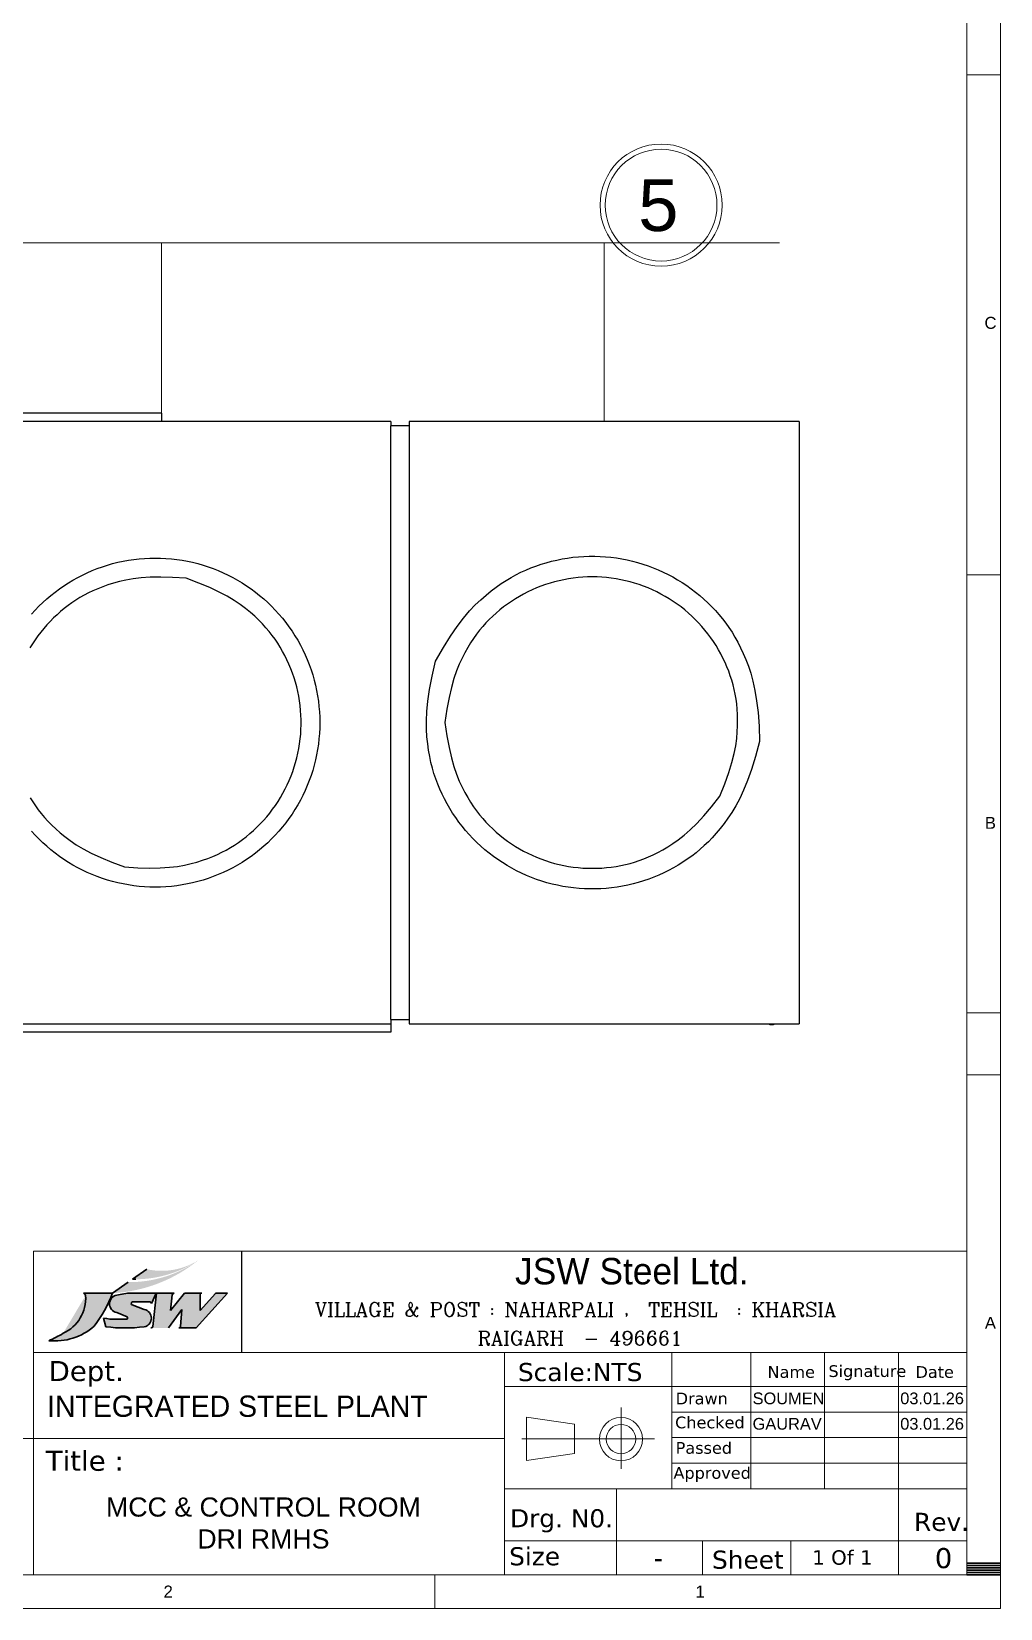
# Model space of a CAD drawing. Header units: millimetres. Extents: x 15481 to 55318, y -402389 to -382760.
# Drawn here: x 46332 to 51009, y -402389 to -394778 of the extents above; entities that cross this region are included whole.
import ezdxf

# ---------------------------------------------------------------- set-up
doc = ezdxf.new("R2010")
doc.units = ezdxf.units.MM
doc.header["$MEASUREMENT"] = 0
doc.linetypes.add('0', pattern=[0])
doc.layers.get('0').update_dxf_attribs({"color": 255, "lineweight": 25})
doc.layers.add('Block', color=5, linetype='Continuous')
doc.layers.add('Edges', color=7, linetype='Continuous')
for name, color, linetype, lineweight in [('DIM', 7, 'Continuous', 20), ('DIMLINE', 10, 'Continuous', 18), ('MAIN', 3, 'Continuous', 30), ('T2', 253, 'Continuous', 18), ('TEXT-1', 7, 'Continuous', 20)]:
    doc.layers.add(name, color=color, linetype=linetype, lineweight=lineweight)
doc.styles.get("Standard").update_dxf_attribs({"font": 'arial.ttf'})
doc.styles.add('VVV', font='verdana.ttf')

# ---------------------------------------------------------------- blocks, each defined once
blk = doc.blocks.new('CS')
at = {"layer": 'MAIN'}
h = blk.add_hatch(color=43, dxfattribs=at)
h.paths.add_polyline_path([(-151676.6303344746, 52951.3205642649), (-154522.030058295, 50958.95022840984, 0.1594499100023114), (-139002.5137582086, 56936.06123590516, -0.1578879535874521)])
h.paths.add_polyline_path([(-139002.5137582682, 56936.06123590516, -0.1997930911319381), (-148335.1958575216, 55291.01817343943), (-150927.8409335539, 53475.62854738021, 0.1559101654239465)], flags=17)
h = blk.add_hatch(color=41, dxfattribs=at)
edge = h.paths.add_edge_path()
edge.add_line((-154522.030058295, 50958.95022842474), (-159765.1098893588, 50958.95022842474))
edge.add_line((-159765.1098893588, 50958.95022842474), (-159508.0648883842, 50728.08444025693))
edge.add_arc((-159718.2721048594, 50494.04060643166), 314.5847898654057, 4.104224666791424, 48.0713021635641, ccw=False)
edge.add_arc((-166327.9733687602, 50019.76146254875), 6941.280158186473, -65.67657780941829, 4.104224666791424, ccw=False)
edge.add_arc((-175224.7052770518, 63317.63840172067), 22874.88677338288, 293.62722911593465, 300.9249794325676, ccw=False)
edge.add_arc((-165008.1897204481, 53234.50196580915), 10924.64548367319, 264.4919114655225, 310.8376128253723)
edge.add_arc((-177304.2170376331, 59744.45949156908), 24417.47768661107, 322.7635008322487, 338.9118326775846)
edge = h.paths.add_edge_path(flags=16)
edge.add_arc((-166327.9733687602, 50019.76146254875), 6941.280158186473, 294.3234221905817, 364.1042246667914)
edge = h.paths.add_edge_path(flags=16)
edge.add_arc((-159718.2721048594, 50494.04060643166), 314.5847898654057, 4.104224666791376, 48.07130216356413)
edge = h.paths.add_edge_path(flags=0)
edge.add_line((-159508.0648883842, 50728.08444025693), (-159765.1098893588, 50958.95022842474))
edge = h.paths.add_edge_path(flags=0)
edge.add_line((-154522.030058295, 50958.95022842474), (-159765.1098893588, 50958.95022842474))
edge = h.paths.add_edge_path(flags=17)
edge.add_arc((-175224.7052770518, 63317.63840172067), 22874.88677338288, 293.6272291159347, 300.9249794325676)
edge = h.paths.add_edge_path(flags=17)
edge.add_arc((-165008.1897204481, 53234.50196580915), 10924.64548367319, 264.4919114655225, 310.8376128253723)
edge = h.paths.add_edge_path(flags=16)
edge.add_arc((-177304.2170376331, 59744.45949156908), 24417.47768661107, 322.7635008322487, 338.9118326775846)
edge = h.paths.add_edge_path(flags=0)
edge.add_arc((-177304.2170376331, 59744.45949156908), 24417.47768661107, 322.7635008322487, 338.9118326775846)
edge = h.paths.add_edge_path(flags=16)
edge.add_arc((-177304.2170376331, 59744.45949156908), 24417.47768661107, 322.7635008322487, 338.9118326775846)
edge = h.paths.add_edge_path(flags=17)
edge.add_arc((-177304.2170376331, 59744.45949156908), 24417.47768661107, 322.7635008322487, 338.9118326775846)
edge.add_arc((-177304.2170376331, 59744.45949156908), 24417.47768661107, 322.7635008322487, 338.9118326775847, ccw=False)
edge.add_arc((-177304.2170376331, 59744.45949156908), 24417.47768661107, 322.7635008322487, 338.9118326775846)
edge.add_arc((-177304.2170376331, 59744.45949156908), 24417.47768661107, 322.7635008322487, 338.9118326775847, ccw=False)
edge.add_arc((-177304.2170376331, 59744.45949156908), 24417.47768661107, 322.7635008322487, 338.9118326775846)
edge.add_arc((-177304.2170376331, 59744.45949156908), 24417.47768661107, 322.7635008322487, 338.9118326775847, ccw=False)
edge.add_arc((-175224.7052770518, 63317.63840172067), 22874.88677338288, 306.6427575297353, 306.7198107320306)
for points in [[(-154522.0300582554, 50958.95022842567), (-159765.1098893588, 50958.95022842567), (-159508.0665120413, 50728.08589855116, -0.1942330339272089), (-159404.4940650205, 50516.55575109227, -0.3142475933326649), (-163468.9509826545, 43694.62421264174, -0.0318532095908571), (-166056.80568675, 42360.29930542317, 0.2050236260816418), (-157864.3738782497, 44969.28725857474, 0.0705772267568481)], [(-153765.0342442095, 50586.80172005249, 0.8333333333444721), (-153765.0342442095, 47440.95382142393), (-151968.2309704723, 46693.47180414852, -0.9288653101266444), (-152052.4859514495, 46240.17838050146), (-153887.9313256745, 46240.17838050146, -0.0549581620880972), (-156147.3848058805, 46449.90157370223), (-155727.9384194019, 44876.97762442287, 0.0610877520676023), (-148807.0730424002, 44876.97762442287, 0.8333333333315986), (-148807.0730424002, 48022.8255230682), (-150824.7584062703, 48761.53242375981, -0.2999283926640094), (-151166.4589663483, 49071.44148930022, -0.3525259179916429), (-150745.3323518671, 49386.02627913002), (-147917.4296991564, 49386.02627913002, -0.3525259179918762), (-147496.3030846119, 49071.44148930022), (-146657.4103116542, 50958.95022840984), (-151166.4589663483, 50958.95022840984, 0.0628834967502609)], [(-143747.0043476001, 50573.71341197891, -0.3631592945280379), (-143406.7008163482, 50958.95022840984), (-146552.5487149432, 50958.95022840984), (-147251.786601156, 44945.50440784032, -0.3807008418703366), (-147564.2659946457, 44667.25443115318), (-144433.8019035461, 44667.25443115318), (-141970.7737038322, 48022.8255230682), (-142209.1422773041, 44957.45022303937, -0.3916618534060455), (-142522.7802323401, 44667.25443115318), (-139400.4452656657, 44667.25443115318), (-133727.2986869626, 50958.95022840984), (-135845.2285150588, 50958.95022840984), (-135915.0476595275, 50881.5186283784, -0.0382459177341485), (-135920.4545442797, 50875.52222510288), (-138687.9289683811, 47806.3071146966), (-138687.9289683811, 50644.36543857912, -0.4142135623730951), (-138373.3441784757, 50958.95022840984), (-141519.192077212, 50958.95022840984), (-144068.0056362935, 47813.10232976452)]]:
    blk.add_hatch(color=41, dxfattribs=at).paths.add_polyline_path(points)
at = {"layer": 'Block', "color": 0, "linetype": '0'}
blk.add_line((-131131.5547061495, 40209.61726785964), (-131131.5547061495, 58544.13723447174), dxfattribs=at)
at = {"layer": 'DIM'}
for p, q in [((0, 58544.13723447174), (-168846.577340886, 58544.13723447174)), ((-168846.577340886, -9.313226e-10), (-168846.577340886, 58544.13723447174)), ((0, 58544.13723447174), (0, -9.313226e-10)), ((-83668.43704226613, 40209.61726785964), (-168846.577340886, 40209.61726785964)), ((-83668.43704226613, -9.313226e-10), (-83668.43704226613, 40209.61726785964)), ((-43998.95158561738, 40209.61726785964), (-83668.43704226613, 40209.61726785964)), ((-53401.90618246095, 15575.81620041328), (-53401.90618246095, 40209.61726785964)), ((0, 40209.61726785964), (-43998.95158561738, 40209.61726785964)), ((-39098.71020856127, 15575.81620041328), (-39098.71020856127, 40209.61726785964)), ((-25749.06063300371, 15575.81620041328), (-25749.06063300371, 40209.61726785964)), ((-12399.41105748341, 15575.81620041328), (-12399.41105748341, 40209.61726785964)), ((0, 34051.16700092564), (-83668.43704226613, 34051.16700092564)), ((-79666.15894933045, 28528.94393484574), (-79666.15894933045, 20716.36514345324)), ((-70999.67378577963, 27281.41582032526), (-79666.15894933045, 28528.94393484574)), ((-62568.5006226413, 30260.82932497375), (-62568.5006226413, 19194.48744809954)), ((0, 29447.45244202484), (-53401.90618246095, 29447.45244202484)), ((-70999.67378577963, 21963.89325797279), (-70999.67378577963, 27281.41582032526)), ((-83668.43704226613, 24662.4502612385), (-238061.9132947105, 24662.4502612385)), ((-80494.50136629515, 24622.65453911526), (-56530.77896380797, 24622.65453911526)), ((0, 24843.73788299086), (-53401.90618246095, 24843.73788299086)), ((-70999.67378577963, 21963.89325797279), (-79666.15894933045, 20716.36514345324)), ((0, 20240.023324023), (-53401.90618246095, 20240.023324023)), ((0, 15575.81620041328), (-83668.43704226613, 15575.81620041328)), ((-63366.44318219647, 15575.81620041328), (-63366.44318219647, -9.313226e-10)), ((-12399.41105748341, 15575.81620041328), (-12399.41105748341, -9.313226e-10)), ((0, 6158.450266931672), (-83668.43704226613, 6158.450266931672)), ((-47838.99525219202, 6158.450266931672), (-47838.99525219202, -9.313226e-10)), ((-31883.87434808538, -9.313226e-10), (-31883.87434808538, 6158.450266931672)), ((0, -9.313226e-10), (-168846.577340886, -9.313226e-10))]:
    blk.add_line(p, q, dxfattribs=at)
for radius in [3906.289395712905, 2658.76128120075]:
    blk.add_circle((-62568.5006226413, 24568.28515777504), radius, dxfattribs=at)
at = {"layer": 'MAIN', "color": 43}
for p, q in [((-150927.8409334906, 53475.62854739511), (-148335.1958575216, 55291.01817345386)), ((-154522.030058295, 50958.95022842474), (-151676.6303344746, 52951.32056427933)), ((-150927.8409334906, 53475.62854739511), (-150306.3119493055, 53475.62854739511))]:
    blk.add_line(p, q, dxfattribs=at)
at = {"layer": 'MAIN', "color": 41}
for p, q in [((-154522.030058295, 50958.95022842474), (-159765.1098893588, 50958.95022842474)), ((-159508.0648883842, 50728.08444025693), (-159765.1098893588, 50958.95022842474)), ((-151166.4589663483, 50958.95022842474), (-146657.4103116542, 50958.95022842474)), ((-148807.0730424002, 48022.82552308263), (-150978.8907835484, 48817.96275378484)), ((-150775.7218586654, 49386.02627914539), (-147887.0401924176, 49386.02627914539)), ((-147496.3030846119, 49071.44148926297), (-146657.4103116542, 50958.95022842474)), ((-147251.786601156, 44945.50440787245), (-146552.5487150219, 50958.95022842474)), ((-146552.5487150219, 50958.95022842474), (-143406.7008163482, 50958.95022842474)), ((-141519.192077212, 50958.95022842474), (-144068.0056362935, 47813.10232979571)), ((-144068.0056362935, 47813.10232979571), (-143738.7889956683, 50644.36543859448)), ((-141519.192077212, 50958.95022842474), (-138373.3441784757, 50958.95022842474)), ((-139400.4452656657, 44667.25443116669), (-133727.2986869626, 50958.95022842474)), ((-138687.9289683811, 47806.30711471103), (-135915.0476595275, 50881.51862841006)), ((-138687.9289683811, 50644.36543859448), (-138687.9289683811, 47806.30711471103)), ((-135929.392216027, 50958.95022842474), (-133727.2986869626, 50958.95022842474)), ((-155727.9384194019, 44876.97762445361), (-156147.3848058805, 46449.90157373389)), ((-154245.1219076663, 46240.17838051589), (-152052.4859514495, 46240.17838051589)), ((-153765.0342442095, 47440.95382137084), (-151910.0501287505, 46669.26819012547)), ((-144433.8019035461, 44667.25443116669), (-141970.7737038322, 48022.82552308263)), ((-141970.7737038322, 48022.82552308263), (-142209.1422773041, 44957.45022305288)), ((-147600.8456213921, 44667.25443116669), (-147564.2659946457, 44667.25443116669)), ((-142546.2931642905, 44667.25443116669), (-139400.4452656657, 44667.25443116669))]:
    blk.add_line(p, q, dxfattribs=at)
at = {"layer": 'MAIN', "color": 5}
blk.add_line((0, 2162.979248556774), (6056.341895956779, 2162.979248556774), dxfattribs=at)
at = {"layer": 'MAIN', "color": 4}
blk.add_line((0, 1730.383398845792), (6056.341895956779, 1730.383398845792), dxfattribs=at)
at = {"layer": 'MAIN', "color": 6}
blk.add_line((0, 1297.787549133413), (6056.341895956779, 1297.787549133413), dxfattribs=at)
at = {"layer": 'MAIN', "color": 3}
blk.add_line((0, 865.1916994228959), (6056.341895956779, 865.1916994228959), dxfattribs=at)
at = {"layer": 'MAIN', "color": 2}
blk.add_line((0, 432.5958497109823), (6056.341895956779, 432.5958497109823), dxfattribs=at)
at = {"layer": 'MAIN', "color": 1}
blk.add_line((0, -9.313226e-10), (6056.341895956779, -9.313226e-10), dxfattribs=at)
at = {"layer": 'MAIN', "color": 41}
for centre, radius, start, end in [((-166327.9733687602, 50019.76146254875), 6941.280158186473, 294.3234221905817, 4.104224666791376), ((-159718.2721048594, 50494.04060643166), 314.5847898654057, 4.104224666791376, 48.07130216356413), ((-177304.2170376331, 59744.45949156908), 24417.47768661107, 322.7635008322487, 338.9118326775846), ((-153476.6648535915, 49013.87777070235), 1599.139348482481, 100.3888576568026, 259.6111423431974), ((-150992.0813036231, 40482.81667170068), 10477.58473446004, 90.95361357261275, 105.3464977658492), ((-150760.5271052572, 48967.19899658486), 419.1028193108198, 87.9222615120102, 165.5977613844471), ((-150760.5271052572, 49175.68398194108), 419.1028193108198, 194.4022386155529, 238.598867219031), ((-147902.2349457629, 48967.19899658486), 419.1028193108198, 14.4022386155529, 92.07773848798982), ((-143346.6299291253, 50562.96189707424), 400.518751234722, 98.62592453964842, 168.2732019419673), ((-138373.3441784757, 50644.36543859448), 314.5847898654057, 90, 180), ((-135956.8901288589, 50913.81161757233), 52.85479545945353, 313.5788743760867, 58.65071657069292), ((-154066.5266166441, 56592.05762772961), 10353.4197358742, 258.4055698466054, 270.9883944668284), ((-152027.0982518382, 46469.93656643992), 231.1565688387831, 263.6945403683076, 75.24631732754335), ((-149095.4424330369, 46449.90157373389), 1599.139348482481, 280.3888576568026, 79.61114234319739), ((-165008.1897204481, 53234.50196580915), 10924.64548367319, 264.4919114655225, 310.8376128253723), ((-175224.7052770518, 63317.63840172067), 22874.88677338288, 293.6272291159347, 300.9249794325676), ((-175224.7052770518, 63317.63840172067), 22874.88677338288, 306.6427575297353, 306.7198107320306), ((-152267.5057309906, 73094.74001231417), 28429.15244201862, 263.0085473166905, 276.9914526833094), ((-147564.2659946457, 44981.83922104631), 314.5847898654057, 270, 353.3674853955206), ((-142522.7802323401, 44981.83922104631), 314.5847898654057, 270, 355.5535349221082)]:
    blk.add_arc(centre, radius, start, end, dxfattribs=at)
at = {"layer": 'T2'}
for p, q in [((0, 271237.5977690411), (6056.341895956779, 271237.5977690411)), ((0, 180825.0651793615), (6056.341895956779, 180825.0651793615)), ((6056.341895956779, 101660.0246821768), (0, 101660.0246821768)), ((6056.341895956779, 90412.53258968004), (0, 90412.53258968004)), ((-96209.3169758059, -6056.34189595934), (-96209.3169758059, -9.313226e-10))]:
    blk.add_line(p, q, dxfattribs=at)
for points in [[(-1099196.096533161, -6056.34189595934), (-1099196.096533161, 729356.6026134044), (6056.341895956779, 729356.6026134044), (6056.341895956779, -6056.34189595934)], [(-1093139.7546372, -9.313226e-10), (-1093139.7546372, 723300.2607174446), (0, 723300.2607174446), (0, -9.313226e-10)]]:
    blk.add_lwpolyline(points, close=True, dxfattribs=at)
at = {"layer": 'DIM'}
blk.add_text('-', height=3633.691065240467, dxfattribs=at).set_placement((-56674.30454597599, 1252.447942229454))
at = {"layer": 'DIM', "char_height": 2162.979248556953, "attachment_point": 1, "style": 'VVV'}
for s, insert in [('\\pxqc;{\\fArial|b0|i0|c0|p34;C}', (3156.348288003356, 227496.8528754944)), ('\\pxqc;{\\fArial|b0|i0|c0|p34;B}', (3156.348288003356, 137084.320285813)), ('\\pxqc;{\\fArial|b0|i0|c0|p34;A}', (3156.348288003356, 46671.78769613337))]:
    blk.add_mtext(s, dxfattribs=dict(at, insert=insert))
at = {"layer": 'DIM', "attachment_point": 1, "style": 'VVV'}
for s, insert, char_height, width in [('Dept.', (-166084.9624196403, 38692.14232095983), 3633.691065240085, 12520.66121336984), ('Scale:NTS', (-81212.76240102598, 38328.7732144366), 3270.32195871608, 29267.0455862536), ('Name', (-36067.67157880613, 37763.71628849395), 2119.168629248018, 8316.223177920743), ('Signature', (-25058.10881060409, 37923.75507357298), 2119.168629248018, 14299.84717178969), ('Date', (-9313.9421505332, 37760.95468930807), 2119.168629248018, 6389.293417182784), ('Drawn', (-52684.18824732676, 32972.86144969287), 2119.168629248018, 8721.892601234575), ('Checked', (-52785.1010391973, 28637.63839337323), 2119.168629248018, 12474.3347668805), ('Passed', (-52684.18824732676, 24033.92383440538), 2119.168629248018, 10445.98765031501), ('Title :', (-166604.0611432456, 22472.80061439797), 3633.691065240085, 15303.03037189662), ('Approved', (-53087.83941480191, 19509.37779712584), 2119.168629248018, 12740.81474958957), ('Drg. N0.', (-82645.87595207989, 11896.09388040053), 3270.32195871608, 20033.05794139225), ('Rev.', (-9580.75383861037, 11239.69116685214), 3270.32195871608, 8920.971114526215), ('Size', (-82801.6055691659, 5020.973904727958), 3270.32195871608, 8920.971114526215), ('Sheet', (-46110.96621797979, 4398.432833873201), 3270.32195871608, 12833.67774370499), ('\\W1.0000;1 Of 1', (-27993.95891468972, 4466.525779220276), 2615.0592539718, 12640.07569426585), ('0', (-5822.663811255246, 4870.180592892226), 3633.691065240467, 2434.57301371077), ('{\\fArial|b0|i0|c0|p34;2}', (-145301.3891754821, -1917.106065190397), 2162.979248556953, 2041.492405906081), ('{\\fArial|b0|i0|c0|p34;1}', (-49092.07219967665, -1917.106065190397), 2162.979248556953, 2041.492405906081)]:
    blk.add_mtext(s, dxfattribs=dict(at, insert=insert, char_height=char_height, width=width))
at = {"layer": 'DIMLINE', "attachment_point": 1}
for s, insert, char_height, width in [('{\\fBell MT|b0|i0|c0|p18;\\C43;JSW Steel Ltd.}', (-81732.34083461436, 57326.34691481618), 4777.343863529511, 48051.53836703415), ('{\\Fromanc|c0; VILLAGE & POST : NAHARPALI ,  TEHSIL  : KHARSIA}', (-119700.5286981277, 49282.54820553074), 2572.415926515889, 115495.8853758544), ('{\\Fromanc|c0; RAIGARH  - 496661}', (-90292.6326347813, 44106.77073572111), 2572.415926515889, 44614.26688554052)]:
    blk.add_mtext(s, dxfattribs=dict(at, insert=insert, char_height=char_height, width=width))
at = {"layer": 'TEXT-1', "attachment_point": 1}
for s, insert, char_height, width in [('{\\fBell MT|b0|i0|c0|p18;INTEGRATED STEEL PLANT}', (-166366.6877928935, 32432.72643615585), 3843.36053495577, 81416.91468519578), ('{\\fArial|b0|i0|c0|p34;SOUMEN}', (-38769.31316417083, 32994.67495338666), 2119.168629249587, 11426.53990237657)]:
    blk.add_mtext(s, dxfattribs=dict(at, insert=insert, char_height=char_height, width=width))
blk = doc.blocks.new('VRV Outdoor Unit pl')
at = {"layer": 'Edges'}
for p, q in [((1.921395752997042, 1.567610076524125), (0.5363957529970422, 1.567610076524125)), ((1.921395752997042, 1.549610076524122), (1.408406812697114, 1.549610076524122)), ((1.921395752997042, 1.567610076524125), (1.921395752997042, 1.549610076524122)), ((2.407389552367167, 1.549610076524122), (1.921395752997042, 1.549610076524122)), ((2.407389552367167, 1.549610076524122), (2.407389552367167, 1.540610076524121)), ((2.446159956933459, 1.540610076524121), (2.407389552367167, 1.540610076524121)), ((2.407389552367167, 0.2816100765241213), (2.407389552367167, 1.540610076524121)), ((3.27342407302706, 1.549610076524122), (2.446159956933459, 1.549610076524122)), ((2.446159956933459, 1.549610076524122), (2.446159956933459, 1.540610076524121)), ((2.446159956933459, 1.540610076524121), (2.446159956933459, 0.2816100765241213)), ((3.27342407302706, 1.549610076524122), (3.27342407302706, 0.2726100765241212)), ((1.408406812697114, 0.2726100765241219), (2.407389552367167, 0.2726100765241125)), ((2.407389552367167, 0.2816100765241213), (2.446159956933459, 0.2816100765241213)), ((2.407389552367167, 0.2816100765241213), (2.407389552367167, 0.2726100765241125)), ((2.407389552367167, 0.2726100765241125), (2.407389552367167, 0.2546100765241202)), ((2.446159956933459, 0.2816100765241213), (2.446159956933459, 0.2726100765241118)), ((2.446159956933459, 0.2726100765241118), (3.20829616541149, 0.2726100765241204)), ((3.209546339272896, 0.2716507843805981), (3.20829616541149, 0.2726100765241204)), ((3.20829616541149, 0.2726100765241204), (3.222296513134301, 0.2726100765241206)), ((3.212319920254217, 0.2705019295217949), (3.209546339272896, 0.2716507843805981)), ((3.215296339272895, 0.2701100765241188), (3.212319920254217, 0.2705019295217949)), ((3.218272758291575, 0.2705019295217949), (3.215296339272895, 0.2701100765241188)), ((3.221046339272896, 0.2716507843805981), (3.218272758291575, 0.2705019295217949)), ((3.222296513134301, 0.2726100765241206), (3.221046339272896, 0.2716507843805981)), ((3.222296513134301, 0.2726100765241206), (3.27342407302706, 0.2726100765241212)), ((2.407389552367167, 0.2546100765241202), (1.408406812697114, 0.2546100765241195))]:
    blk.add_line(p, q, dxfattribs=at)
for points in [[(1.645515219193977, 1.141214228294227), (1.653183261673029, 1.149676992730735), (1.661124558770255, 1.157883700286006), (1.669331266325527, 1.165824997383233), (1.677794030762034, 1.173493039862284), (1.686503121148797, 1.180880360917202), (1.695448806554835, 1.187979493742027), (1.704621356049168, 1.194782971530799), (1.714011038700815, 1.201283327477559), (1.723608123578797, 1.207473094776348), (1.733402879752134, 1.213344806621208), (1.743385309460153, 1.218891458368762), (1.753544347623409, 1.224107894025975), (1.763868662332769, 1.228989419762396), (1.774346921679095, 1.233531341747572), (1.784967793753251, 1.237728966151052), (1.795719946646103, 1.241577599142385), (1.806592048448514, 1.245072546891117), (1.817572767251348, 1.248209115566799), (1.828650633024256, 1.250983126814361), (1.839813623252041, 1.253392464180265), (1.851049577298291, 1.255435526686353), (1.862346334526596, 1.257110713354473), (1.873691734300544, 1.258416423206466), (1.885073615983725, 1.259351055264178), (1.896479818939728, 1.259913008549453), (1.907898182532141, 1.260100682084135), (1.919316546124554, 1.259913008549453), (1.930722749080557, 1.259351055264178), (1.942104630763738, 1.258416423206466), (1.953450030537686, 1.257110713354473), (1.964746787765991, 1.255435526686354), (1.975982741812241, 1.253392464180265), (1.987145732040026, 1.250983126814361), (1.998223597812934, 1.248209115566799), (2.009204316615768, 1.245072546891117), (2.020076418418178, 1.241577599142384), (2.03082857131103, 1.237728966151052), (2.041449443385187, 1.233531341747572), (2.051927702731513, 1.228989419762396), (2.062252017440873, 1.224107894025975), (2.07241105560413, 1.218891458368762), (2.082393485312148, 1.213344806621208), (2.092188241485485, 1.207473094776349), (2.101785326363467, 1.201283327477559), (2.111175009015114, 1.194782971530799), (2.120347558509447, 1.187979493742027), (2.129293243915485, 1.180880360917202), (2.138002334302247, 1.173493039862285), (2.146465098738755, 1.165824997383233), (2.154671806294026, 1.157883700286006), (2.162613103391253, 1.149676992730734), (2.170281145870304, 1.141214228294227), (2.177668466925222, 1.132505137907464), (2.184767599750046, 1.123559452501427), (2.191571077538819, 1.114386903007094), (2.198071433485579, 1.104997220355446), (2.204261200784368, 1.095400135477464), (2.210132912629228, 1.085605379304128), (2.215679564376782, 1.075622949596109), (2.220896000033995, 1.065463911432852), (2.225777525770416, 1.055139596723493), (2.230319447755592, 1.044661337377167), (2.234517072159072, 1.03404046530301), (2.238365705150404, 1.023288312410158), (2.241860652899137, 1.012416210607748), (2.244997221574819, 1.001435491804914), (2.247771232822381, 0.9903576260320056), (2.250180570188284, 0.979194635804221), (2.252223632694374, 0.9679586817579708), (2.253898819362492, 0.9566619245296663), (2.255204529214486, 0.945316524755718), (2.256139161272198, 0.9339346430725373), (2.256701114557473, 0.9225284401165346), (2.256888788092155, 0.911110076524121), (2.256701114557473, 0.8996917129317074), (2.256139161272198, 0.8882855099757047), (2.255204529214486, 0.8769036282925238), (2.253898819362492, 0.8655582285185757), (2.252223632694374, 0.854261471290271), (2.250180570188284, 0.8430255172440209), (2.247771232822381, 0.8318625270162361), (2.244997221574819, 0.8207846612433277), (2.241860652899137, 0.8098039424404938), (2.238365705150404, 0.7989318406380832), (2.234517072159072, 0.7881796877452315), (2.230319447755592, 0.7775588156710747), (2.225777525770416, 0.7670805563247486), (2.220896000033995, 0.7567562416153892), (2.215679564376782, 0.7465972034521324), (2.210132912629227, 0.736614773744114), (2.204261200784368, 0.7268200175707773), (2.198071433485578, 0.7172229326927954), (2.191571077538818, 0.7078332500411478), (2.184767599750046, 0.6986607005468152), (2.177668466925222, 0.6897150151407775), (2.170281145870304, 0.6810059247540149), (2.162613103391252, 0.6725431603175075), (2.154671806294026, 0.6643364527622356), (2.146465098738754, 0.6563951556650092), (2.138002334302247, 0.6487271131859574), (2.129293243915484, 0.6413397921310398), (2.120347558509446, 0.6342406593062152), (2.111175009015113, 0.6274371815174432), (2.101785326363466, 0.620936825570683), (2.092188241485484, 0.6147470582718937), (2.082393485312147, 0.6088753464270346), (2.072411055604129, 0.6033286946794801), (2.062252017440872, 0.5981122590222668), (2.051927702731513, 0.5932307332858463), (2.041449443385187, 0.5886888113006702), (2.03082857131103, 0.58449118689719), (2.020076418418178, 0.5806425539058577), (2.009204316615768, 0.5771476061571247), (1.998223597812934, 0.5740110374814429), (1.987145732040026, 0.5712370262338811), (1.975982741812241, 0.5688276888679777), (1.964746787765991, 0.5667846263618886), (1.953450030537686, 0.5651094396937695), (1.942104630763738, 0.5638037298417761), (1.930722749080557, 0.5628690977840641), (1.919316546124554, 0.5623071444987894), (1.907898182532141, 0.5621194709641076), (1.896479818939727, 0.5623071444987894), (1.885073615983724, 0.5628690977840641), (1.873691734300544, 0.5638037298417761), (1.862346334526595, 0.5651094396937695), (1.851049577298291, 0.5667846263618886), (1.839813623252041, 0.5688276888679777), (1.828650633024256, 0.5712370262338811), (1.817572767251347, 0.5740110374814429), (1.806592048448514, 0.5771476061571248), (1.795719946646103, 0.5806425539058577), (1.784967793753251, 0.5844911868971902), (1.774346921679094, 0.5886888113006702), (1.763868662332768, 0.5932307332858463), (1.753544347623409, 0.5981122590222668), (1.743385309460152, 0.6033286946794801), (1.733402879752133, 0.6088753464270346), (1.723608123578797, 0.6147470582718937), (1.714011038700815, 0.620936825570683), (1.704621356049167, 0.6274371815174433), (1.695448806554835, 0.6342406593062153), (1.686503121148797, 0.6413397921310398), (1.677794030762034, 0.6487271131859574), (1.669331266325527, 0.6563951556650093), (1.661124558770255, 0.6643364527622357), (1.653183261673029, 0.6725431603175077), (1.645515219193977, 0.6810059247540151)], [(2.502640429830026, 1.041607819751192), (2.518972859137642, 1.070015783351782), (2.534224751360084, 1.094383524427106), (2.548512142152195, 1.115170866694442), (2.561951067168818, 1.132837633871063), (2.574657562064797, 1.147843649674246), (2.586747662494976, 1.160648737821266), (2.598337404114198, 1.171712722029398), (2.609542822577305, 1.181495426015918), (2.62046936857951, 1.190389890855501), (2.631180152977489, 1.198522027052427), (2.641727701668286, 1.205950962468377), (2.652164540548944, 1.212735824965029), (2.662543195516508, 1.218935742404065), (2.672916192468021, 1.224609842647164), (2.683336057300528, 1.229817253556007), (2.693855315911072, 1.234617102992273), (2.704515753259859, 1.239058092359074), (2.715316190559746, 1.243147217225247), (2.726244708086751, 1.246881046701061), (2.737289386116892, 1.250256149896784), (2.748438304926188, 1.253269095922684), (2.759679544790657, 1.255916453889031), (2.771001185986318, 1.258194792906091), (2.78239130878919, 1.260100682084135), (2.793837913171146, 1.261631224192814), (2.805328677887491, 1.262785656639326), (2.816851201389383, 1.263563750490248), (2.828393082127983, 1.263965276812162), (2.839941918554452, 1.263990006671646), (2.851485309119946, 1.263637711135282), (2.863010852275629, 1.262908161269648), (2.874506146472659, 1.261801128141326), (2.885958850715562, 1.260316919076519), (2.897356866222331, 1.258457986439928), (2.908688154764329, 1.25622731885588), (2.919940678112912, 1.253627904948699), (2.931102398039442, 1.250662733342712), (2.94216127631528, 1.247334792662244), (2.953105274711785, 1.243647071531622), (2.963922355000317, 1.23960255857517), (2.974600676236502, 1.23520474473187), (2.985129186613021, 1.23045913019933), (2.995497031606825, 1.225371717489811), (3.00569335669486, 1.219948509115576), (3.015707307354074, 1.214195507588888), (3.025528029061417, 1.208118715422009), (3.035144667293835, 1.201724135127201), (3.044546367528278, 1.195017769216728), (3.053722595812258, 1.188006054340627), (3.062664100475554, 1.18069716370003), (3.07136195041851, 1.173099704633847), (3.079807214541471, 1.165222284480987), (3.08799096174478, 1.157073510580356), (3.095904260928782, 1.148661990270864), (3.103538180993819, 1.13999633089142), (3.110883790840238, 1.131085139780931), (3.117936776748092, 1.121922784946614), (3.124711294516279, 1.112446677068916), (3.131226117323403, 1.102579987496591), (3.137500018348073, 1.092245887578396), (3.143551770768896, 1.081367548663085), (3.149400147764478, 1.069868142099413), (3.155063922513424, 1.057670839236135), (3.160561868194345, 1.044698811422006), (3.165890879911198, 1.030811251004752), (3.170960340469354, 1.015611434327983), (3.175657754599536, 0.998638658734276), (3.179870627032468, 0.9794322215662126), (3.183486462498872, 0.9575314201663719), (3.186392765729472, 0.9324755518773334), (3.188477041454989, 0.9038039140416769), (3.18962679440615, 0.871055804001982)], [(1.97334440676558, 1.217191424752964), (1.944669916070421, 1.219003519892414), (1.919472169914578, 1.219649705997327), (1.897358835371271, 1.21926775185904), (1.877937579513722, 1.217995426268893), (1.860816069415152, 1.215970498018222), (1.845601972148782, 1.213330735898367), (1.831902954787834, 1.210213908700664), (1.819326684405528, 1.206757785216452), (1.807534774599405, 1.203075543387117), (1.796404625064281, 1.199181997754229), (1.785867582019294, 1.195067372009409), (1.775854991683579, 1.190721889844276), (1.766298200276273, 1.18613577495045), (1.757128554016513, 1.181299251019548), (1.748277399123434, 1.176202541743191), (1.739676081816173, 1.170835870812999), (1.731268770357008, 1.165192266839888), (1.723050921180773, 1.159275978111974), (1.715030812765448, 1.153094057836669), (1.707216723589008, 1.146653559221387), (1.699616932129431, 1.13996153547354), (1.692239716864694, 1.133025039800542), (1.685093356272773, 1.125851125409805), (1.678186128831647, 1.118446845508743), (1.671525961754839, 1.110819570354028), (1.665119377198076, 1.102977938399363), (1.658972546052629, 1.094930905147713), (1.653091639209772, 1.08668742610204), (1.647482827560776, 1.078256456765309), (1.642152281996916, 1.069646952640483)], [(1.642808125072373, 0.7514762138352554), (1.648172388243263, 0.7428879758081538), (1.653826943206997, 0.7344731184442251), (1.659819888869275, 0.72620244793465), (1.666209877966423, 0.7180389673288275), (1.67305556323477, 0.7099456796761565), (1.680415597410641, 0.7018855880260361), (1.688348633230365, 0.6938216954278652), (1.696913323430267, 0.6857170049310429), (1.706168320746676, 0.677534519584968), (1.716231563608237, 0.6692376220095947), (1.727458133212872, 0.6607912131070962), (1.740262396450821, 0.6521605733502014), (1.755058720212325, 0.6433109832116386), (1.772261471387624, 0.6342077231641363), (1.79228501686696, 0.624816073680423), (1.815543723540572, 0.6151013152332273), (1.842451958298701, 0.6050287282952777)], [(1.842451958298701, 0.6050287282952778), (1.87112644899386, 0.6032166331558281), (1.896324195149703, 0.6025704470509153), (1.91843752969301, 0.6029524011892019), (1.937858785550559, 0.6042247267793494), (1.954980295649129, 0.6062496550300199), (1.970194392915499, 0.6088894171498755), (1.983893410276448, 0.6120062443475781), (1.996469680658754, 0.6154623678317898), (2.008261590464878, 0.6191446096611254), (2.019391740000001, 0.6230381552940129), (2.029928783044989, 0.6271527810388328), (2.039941373380703, 0.6314982632039657), (2.049498164788009, 0.6360843780977926), (2.05866781104777, 0.640920902028694), (2.067518965940848, 0.6460176113050506), (2.076120283248108, 0.6513842822352435), (2.084527594707274, 0.657027886208354), (2.092745443883508, 0.6629441749362682), (2.100765552298834, 0.6691260952115731), (2.108579641475274, 0.6755665938268552), (2.116179432934851, 0.6822586175747022), (2.123556648199588, 0.6891951132477004), (2.130703008791509, 0.6963690276384371), (2.137610236232636, 0.7037733075394991), (2.144270403309442, 0.7114005826942148), (2.150676987866206, 0.7192422146488795), (2.156823819011653, 0.7272892479005297), (2.16270472585451, 0.735532726946202), (2.168313537503506, 0.7439636962829331), (2.173644083067366, 0.7525732004077597), (2.178690191654819, 0.7613522838177182), (2.183445692374592, 0.7702919910098455), (2.187904835689202, 0.7793831511490409), (2.192063557476332, 0.788615732071655), (2.195918214967457, 0.797979486281902), (2.19946516539405, 0.8074641662839949), (2.202700765987584, 0.8170595245821475), (2.205621373979534, 0.8267553136805735), (2.208223346601373, 0.8365412860834867), (2.210503041084575, 0.8464071942951001), (2.212457277389181, 0.8563426918791414), (2.214084726389498, 0.8663370366373905), (2.215384521688403, 0.876379387431141), (2.216355796888772, 0.8864589031216868), (2.216997685593479, 0.8965647425703214), (2.217309321405399, 0.9066860646383383), (2.217289837927409, 0.9168120281870314), (2.216938368762384, 0.9269317920776944), (2.216254520082354, 0.9370345393654151), (2.215239788335974, 0.94710954988046), (2.213896142541052, 0.9571461276468897), (2.212225551715399, 0.9671335766887648), (2.210229984876824, 0.9770612010301459), (2.207911411043135, 0.9869183046950941), (2.205271799232143, 0.9966941917076698), (2.202313118461656, 1.006378166091934), (2.199037787954422, 1.015959677551255), (2.195450027752936, 1.025428758506238), (2.191554508104632, 1.034775587056793), (2.187355899256944, 1.043990341302834), (2.182858871457305, 1.053063199344271), (2.178068094953149, 1.061984339281018), (2.172988239991909, 1.070743939212987), (2.167623976821018, 1.079332177240089), (2.161969421857285, 1.087747034604017), (2.155976476195007, 1.096017705113592), (2.149586487097858, 1.104181185719415), (2.142740801829512, 1.112274473372086), (2.13538076765364, 1.120334565022206), (2.127447731833917, 1.128398457620377), (2.118883041634014, 1.1365031481172), (2.109628044317605, 1.144685633463275), (2.099564801456045, 1.152982531038648), (2.08833823185141, 1.161428939941146), (2.075533968613461, 1.170059579698041), (2.060737644851957, 1.178909169836604), (2.043534893676657, 1.188012429884106), (2.023511348197321, 1.197404079367819), (2.000252641523709, 1.207118837815015), (1.97334440676558, 1.217191424752965)], [(3.105618220609019, 0.7548147722934799), (3.116156447876383, 0.7815036803833101), (3.12451786891691, 0.8052475150291674), (3.130954018176549, 0.8263767059163626), (3.135716430101247, 0.8452216827302067), (3.139056639136953, 0.8621128751560106), (3.141226179729614, 0.8773807128790853), (3.14247658632518, 0.8913556255847416), (3.143059393369597, 0.9043680429582907), (3.14318618279034, 0.9167046963455788), (3.14290872644098, 0.9284775237345971), (3.142238843656614, 0.9397547647738724), (3.141188353772339, 0.9506046591119311), (3.139769076123252, 0.9610954463973004), (3.13799283004445, 0.9712953662785067), (3.135871434871031, 0.9812726584040768), (3.133416709938089, 0.9910955624225378), (3.130639197442871, 1.000819272258005), (3.127544331031209, 1.010446798936953), (3.124136267211082, 1.019968107761444), (3.120419162490471, 1.02937316403354), (3.116397173377355, 1.038651933055306), (3.112074456379714, 1.047794380128803), (3.107455168005529, 1.056790470556094), (3.102543464762778, 1.065630169639243), (3.097343912416337, 1.074303678964889), (3.091862713758653, 1.082802145257985), (3.086106480839071, 1.091116951528061), (3.080081825706932, 1.099239480784647), (3.07379536041158, 1.107161116037272), (3.067253697002357, 1.114873240295466), (3.060463447528607, 1.122367236568758), (3.053431224039672, 1.12963448786668), (3.046163972741752, 1.136666711355614), (3.038669976468459, 1.143456960829364), (3.030957852210264, 1.149998624238587), (3.02303621695764, 1.156285089533939), (3.014913687701055, 1.162309744666078), (3.006598881430978, 1.168065977585661), (2.998100415137882, 1.173547176243344), (2.989426905812236, 1.178746728589786), (2.980587206729087, 1.183658431832536), (2.971591116301796, 1.188277720206721), (2.962448669228299, 1.192600437204362), (2.953169900206534, 1.196622426317478), (2.943764843934437, 1.200339531038089), (2.934243535109946, 1.203747594858216), (2.924616008430998, 1.206842461269878), (2.914892298595531, 1.209619973765096), (2.905082562611378, 1.212076432302643), (2.895197446725966, 1.214209962708298), (2.885247719496617, 1.216019147274594), (2.875244149480653, 1.217502568294066), (2.865197505235398, 1.218658808059246), (2.855118555318175, 1.219486448862667), (2.845018068286306, 1.219984072996862), (2.834906812697114, 1.220150262754364), (2.824795557107922, 1.219984072996862), (2.814695070076053, 1.219486448862667), (2.80461612015883, 1.218658808059246), (2.794569475913575, 1.217502568294066), (2.784565905897611, 1.216019147274594), (2.774616178668262, 1.214209962708298), (2.76473106278285, 1.212076432302643), (2.754921326798697, 1.209619973765096), (2.74519761696323, 1.206842461269878), (2.735570090284282, 1.203747594858216), (2.726048781459791, 1.200339531038089), (2.716643725187694, 1.196622426317478), (2.707364956165929, 1.192600437204362), (2.698222509092432, 1.188277720206721), (2.689226418665141, 1.183658431832536), (2.680386719581993, 1.178746728589786), (2.671713210256346, 1.173547176243344), (2.66321474396325, 1.168065977585661), (2.654899937693174, 1.162309744666078), (2.646777408436588, 1.156285089533939), (2.638855773183964, 1.149998624238587), (2.63114364892577, 1.143456960829364), (2.623649652652477, 1.136666711355614), (2.616382401354556, 1.12963448786668), (2.609345095194096, 1.122354965914227), (2.602519267019663, 1.114775075059215), (2.595881032851445, 1.106829808364925), (2.589406508709627, 1.09845415889464), (2.583071810614397, 1.089583119711642), (2.576853054585941, 1.080151683879212), (2.570726356644445, 1.070094844460633), (2.564667832810095, 1.059347594519186), (2.558666349829291, 1.047787106986838), (2.552761777353282, 1.035059274270287), (2.547006735759532, 1.020752168644915), (2.541453845425501, 1.004453862386105), (2.536155726728654, 0.9857524277692379), (2.531165000046451, 0.9642359370696969), (2.526534285756357, 0.9394924625628639), (2.522316204235832, 0.9111100765241212)], [(3.18962679440615, 0.8710558040019819), (3.181203401144295, 0.8393886745302913), (3.172778040023282, 0.8119037639162915), (3.164357640342749, 0.7881268843185412), (3.155949131402332, 0.7675838478955996), (3.147559442501669, 0.7498004668060259), (3.139195502940396, 0.7343025532083788), (3.13086424201815, 0.7206159192612177), (3.122572589034569, 0.7082663771231014), (3.114320412955383, 0.6968469856209684), (3.106079341410693, 0.6862197902552732), (3.097813941696696, 0.6763140831948499), (3.089488781109585, 0.6670591566085323), (3.081068426945558, 0.6583843026651542), (3.072517446500808, 0.6502188135335496), (3.063800407071531, 0.6424919813825524), (3.054881875953924, 0.6351330983809966), (3.04573409682642, 0.6280843078423398), (3.036360018896411, 0.6213391576585359), (3.02677026775353, 0.6149040468661623), (3.016975468987409, 0.6087853745017969), (3.006986248187679, 0.6029895396020172), (2.996813230943972, 0.597522941203401), (2.98646704284592, 0.5923919783425258), (2.975958309483156, 0.5876030500559692), (2.965297872134368, 0.5831620606891681), (2.954497434834482, 0.5790729358229948), (2.943568917307477, 0.575339106347181), (2.932524239277335, 0.5719640031514581), (2.921375320468039, 0.5689510571255578), (2.910134080603571, 0.5663036991592115), (2.89881243940791, 0.564025360142151), (2.887422316605038, 0.5621194709641074), (2.875975712223082, 0.5605889288554274), (2.864484947506737, 0.5594344964089163), (2.852962424004845, 0.5586564025579939), (2.841420543266244, 0.5582548762360803), (2.829871706839777, 0.5582301463765957), (2.818328316274281, 0.5585824419129601), (2.806802773118598, 0.5593119917785935), (2.79530747892157, 0.560419024906916), (2.783854774678666, 0.5619032339717233), (2.772456759171897, 0.563762166608314), (2.761125470629901, 0.5659928341923626), (2.749872947281317, 0.5685922480995431), (2.738711227354786, 0.5715574197055301), (2.727652349078948, 0.5748853603859977), (2.716708350682444, 0.5785730815166203), (2.705891270393911, 0.5826175944730722), (2.695212949157727, 0.5870154083163716), (2.684684438781207, 0.5917610228489121), (2.674316593787403, 0.596848435558431), (2.664120268699369, 0.602271643932666), (2.654106318040153, 0.6080246454593542), (2.644285596332811, 0.6141014376262334), (2.634668958100393, 0.6204960179210406), (2.62526725786595, 0.6272023838315136), (2.61609102958197, 0.6342140987076154), (2.607149524918674, 0.6415229893482117), (2.598451674975718, 0.6491204484143945), (2.590006410852757, 0.6569978685672553), (2.581822663649448, 0.6651466424678857), (2.573909364465447, 0.6735581627773772), (2.566275444400409, 0.6822238221568216), (2.558929834553989, 0.6911350132673105), (2.551881044015333, 0.7002827923948151), (2.545135893831528, 0.7096568703248236), (2.538700783039155, 0.7192466214677046), (2.53258211067479, 0.7290414202338261), (2.52678627577501, 0.7390306410335562), (2.521319677376394, 0.7492036582772631), (2.516188714515519, 0.7595498463753146), (2.511399786228962, 0.7700585797380793), (2.506958516917221, 0.7807341819799632), (2.502867432436471, 0.7916407735315252), (2.499128284006804, 0.8028574240273624), (2.495742822848315, 0.8144632031020717), (2.492712800181098, 0.8265371803902503), (2.490039967225246, 0.8391584255264951), (2.487726075200853, 0.8524060081454032), (2.485772875328014, 0.8663589978815717), (2.484219810408105, 0.8811526008766429), (2.483257089567644, 0.8971465693004412), (2.483112613514427, 0.9147567918298359), (2.484014282956258, 0.9343991571416969), (2.486189998600933, 0.9564895539128933), (2.489867661156253, 0.9814438708202949), (2.495275171330018, 1.009677996540771), (2.502640429830026, 1.041607819751192)], [(2.522316204235833, 0.9111100765241211), (2.526534285756357, 0.8827276904853784), (2.531165000046451, 0.8579842159785454), (2.536155726728653, 0.8364677252790044), (2.5414538454255, 0.8177662906621376), (2.547006735759531, 0.801467984403327), (2.552761777353281, 0.787160878777955), (2.55866634982929, 0.7744330460614038), (2.564667832810094, 0.7628725585290561), (2.570726356644444, 0.7521253085876097), (2.57685305458594, 0.7420684691690308), (2.583071810614397, 0.732637033336601), (2.589406508709627, 0.7237659941536027), (2.595881032851444, 0.7153903446833175), (2.602519267019662, 0.7074450779890277), (2.609345095194095, 0.6998651871340155), (2.616382401354556, 0.6925856651815628), (2.623649652652477, 0.6855534416926283), (2.631143648925769, 0.6787631922188785), (2.638855773183963, 0.6722215288096559), (2.646777408436588, 0.6659350635143038), (2.654899937693174, 0.6599104083821649), (2.66321474396325, 0.654154175462582), (2.671713210256346, 0.6486729768048985), (2.680386719581992, 0.643473424458457), (2.689226418665141, 0.6385617212157068), (2.698222509092432, 0.6339424328415213), (2.707364956165929, 0.6296197158438807), (2.716643725187694, 0.6255977267307647), (2.726048781459791, 0.6218806220101535), (2.735570090284282, 0.6184725581900267), (2.74519761696323, 0.6153776917783641), (2.754921326798697, 0.612600179283146), (2.76473106278285, 0.6101437207455999), (2.774616178668262, 0.6080101903399447), (2.784565905897612, 0.6062010057736479), (2.794569475913575, 0.6047175847541759), (2.80461612015883, 0.603561344988996), (2.814695070076053, 0.6027337041855751), (2.824795557107922, 0.6022360800513802), (2.834906812697114, 0.602069890293878), (2.845018068286306, 0.6022360800513802), (2.855118555318175, 0.6027337041855751), (2.865197505235398, 0.603561344988996), (2.875244149480653, 0.6047175847541759), (2.885247719496616, 0.6062010057736479), (2.895197446725966, 0.6080101903399447), (2.905082562611378, 0.6101437207455997), (2.91489229859553, 0.6126001792831458), (2.924626545480924, 0.6153857771411462), (2.934327831509356, 0.6185372410922838), (2.944049344282448, 0.622098926805272), (2.95384427140182, 0.6261151899488238), (2.963765800469093, 0.6306303861916526), (2.973867119085889, 0.6356888712024713), (2.984201414853828, 0.6413350006499933), (2.994821875374532, 0.6476131302029319), (3.005799555862462, 0.6546240645956766), (3.017276981983448, 0.6626944048253243), (3.029414547016158, 0.6722072009546483), (3.042372644239263, 0.6835455030464219), (3.056311666931432, 0.6970923611634184), (3.071392008371335, 0.7132308253684115), (3.08777406183764, 0.7323439457241742), (3.105618220609019, 0.7548147722934798)]]:
    blk.add_lwpolyline(points, dxfattribs=at)

msp = doc.modelspace()

# ---------------------------------------------------------------- linework, layer by layer
at = {"layer": 'DIMLINE'}
for p, q in [((43381.96657055155, -395797.9403674222), (49941.85273324815, -395797.9403674222)), ((46959.46890205192, -396660.1922343788), (46959.46890205192, -395797.9403674222)), ((49095.1352629688, -396660.1922343788), (49095.1352629688, -395797.9403674222))]:
    msp.add_line(p, q, dxfattribs=at)
for radius in [294.7300699395437, 269.7300699395437]:
    msp.add_circle((49370.62839759269, -395615.7904286155), radius, dxfattribs=at)

# ---------------------------------------------------------------- block references
at = {"xscale": 2275.868359069704, "yscale": 2275.868359069704, "zscale": 2275.868359069704}
msp.add_blockref('VRV Outdoor Unit pl', (42586.62510255505, -400186.9007764356), dxfattribs=at)
at = {"layer": 'MAIN', "xscale": 0.0266908621021215, "yscale": 0.0266908621021215, "zscale": 0.0266908621021215}
msp.add_blockref('CS', (50847.09591046514, -402227.235389776), dxfattribs=at)

# ---------------------------------------------------------------- texts
at = {"layer": 'DIMLINE', "insert": (49454.36541284336, -395490.7904286155), "char_height": 250, "attachment_point": 3}
msp.add_mtext('5', dxfattribs=at)
at = {"layer": 'TEXT-1', "attachment_point": 1}
for s, insert, char_height, width in [('03.01.26', (50524.936830871, -401346.5790704909), 56.56243765444263, 304.9842008387221), ('GAURAV', (49812.3095190063, -401469.4561809436), 56.56243765444264, 304.9842008387221), ('03.01.26', (50524.936830871, -401469.4561809436), 56.56243765444263, 304.9842008387221), ('\\pxqc;MCC & CONTROL ROOM DRI RMHS', (46578.61084558812, -401853.1333912731), 92.37084936477456, 1744.583253358712)]:
    msp.add_mtext(s, dxfattribs=dict(at, insert=insert, char_height=char_height, width=width))

doc.saveas('drawing.dxf')
